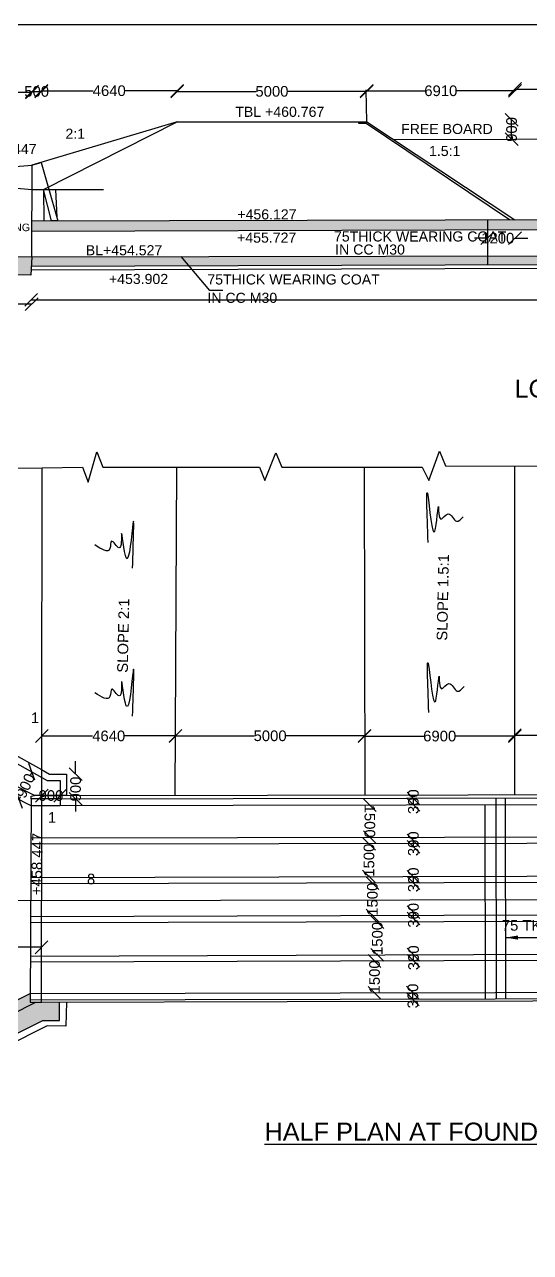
# Model space of a CAD drawing. Header units: millimetres. Extents: x 5124 to 3169670, y 2311 to 45686297.
# Drawn here: x 3041433 to 3065224, y 45628547 to 45686297 of the extents above; entities that cross this region are included whole.
import ezdxf

# ---------------------------------------------------------------- set-up
doc = ezdxf.new("R2010")
doc.units = ezdxf.units.MM
doc.header["$MEASUREMENT"] = 0
doc.layers.add('DIMENSION', color=7, linetype='Continuous')
doc.styles.get("Standard").update_dxf_attribs({"font": 'arial.ttf', "height": 500})
doc.dimstyles.get("Standard").update_dxf_attribs({"dimtxt": 500, "dimasz": 600, "dimexe": 0.18, "dimexo": 0.0625, "dimgap": 0.09, "dimtad": 0, "dimdec": 0, "dimzin": 0, "dimdsep": 46, "dimtxsty": 'Standard', "dimblk": 'OBLIQUE', "dimcen": 0.09, "dimse1": 1, "dimse2": 1, "dimadec": 0, "dimazin": 0, "dimtfac": 1, "dimtdec": 0, "dimtofl": 0, "dimtmove": 0, "dimatfit": 3, "dimfxl": 1, "dimtolj": 1, "dimtzin": 0, "dimarcsym": 0})
pattern_1 = [(50, (0, 0), (358.6300913, -31.3760675), [37.5, -412.5]), (355, (0, 0), (-69.3756668, 376.0960669), [30, -330]), (100.4514, (29.9, -2.6), (289.2546909, 344.719771), [31.870095, -350.571056]), (46.1842, (0, 100), (533.6205243, -82.759507), [56.25, -618.75]), (96.6356, (44.47, 93.1), (467.331353, 487.0589355), [47.805144, -525.8565]), (351.1842, (0, 100), (467.3309726, 487.0593005), [45, -495]), (21, (50, 75), (298.453526, -201.3094453), [37.5, -412.5]), (326, (50, 75), (121.657666, 362.5750225), [30, -330]), (71.4514, (74.87, 58.22), (420.1113143, 161.2652484), [31.870095, -350.571056]), (37.5, (0, 0), (6.07992766, 166.4469269), [0, -326, 0, -335, 0, -331.25]), (7.5, (0, 0), (131.5347687, 197.20585594), [0, -191, 0, -318.5, 0, -126.25]), (327.5, (-111.5, 0), (266.9112181, -11.27743587), [0, -125, 0, -390, 0, -517.5]), (317.5, (-161.5, 0), (291.5930847, 50.0524912), [0, -162.5, 0, -259, 0, -367.5])]

# ---------------------------------------------------------------- blocks, each defined once
blk = doc.blocks.new('_Oblique')
at = {"color": 0, "linetype": 'ByBlock', "lineweight": -2}
blk.add_line((-0.5, -0.5), (0.5, 0.5), dxfattribs=at)
blk = doc.blocks.new('*D79')
at = {"layer": 'Defpoints', "color": 0, "transparency": 16777216}
for p in [(3034917, 45642911), (3042230, 45642899), (3042230, 45642899)]:
    blk.add_point(p, dxfattribs=at)
at = {"layer": 'DIMENSION', "color": 0, "lineweight": -2, "transparency": 16777216}
for p, q in [((3034917, 45642899), (3037828, 45642899)), ((3042230, 45642899), (3039320, 45642899))]:
    blk.add_line(p, q, dxfattribs=at)
at = {"layer": 'DIMENSION', "color": 0, "lineweight": -2, "transparency": 16777216, "xscale": 600, "yscale": 600, "zscale": 600, "rotation": 180}
blk.add_blockref('_Oblique', (3034917, 45642899), dxfattribs=at)
at = {"layer": 'DIMENSION', "color": 0, "lineweight": -2, "transparency": 16777216, "xscale": 600, "yscale": 600, "zscale": 600}
blk.add_blockref('_Oblique', (3042230, 45642899), dxfattribs=at)
at = {"layer": 'DIMENSION', "color": 0, "transparency": 16777216, "insert": (3038574, 45642899), "char_height": 500, "attachment_point": 5}
blk.add_mtext('\\A1;8500', dxfattribs=at)
blk = doc.blocks.new('*D89')
at = {"layer": 'Defpoints', "color": 0, "transparency": 16777216}
for p in [(3041776, 45651150), (3041776, 45651150), (3041175, 45649843)]:
    blk.add_point(p, dxfattribs=at)
at = {"layer": 'DIMENSION', "color": 0, "lineweight": -2, "transparency": 16777216}
for p, q in [((3041776, 45651150), (3041706, 45650998)), ((3041175, 45649843), (3041245, 45649996))]:
    blk.add_line(p, q, dxfattribs=at)
at = {"layer": 'DIMENSION', "color": 0, "lineweight": -2, "transparency": 16777216, "xscale": 600, "yscale": 600, "zscale": 600}
for p, rotation in [((3041776, 45651150), 65.31788730393131), ((3041175, 45649843), 245.3178873039313)]:
    blk.add_blockref('_Oblique', p, dxfattribs=dict(at, rotation=rotation))
at = {"layer": 'DIMENSION', "color": 0, "transparency": 16777216, "insert": (3041475, 45650497), "char_height": 500, "attachment_point": 5, "rotation": 65.31789}
blk.add_mtext('\\A1;900', dxfattribs=at)
blk = doc.blocks.new('*D90')
at = {"layer": 'Defpoints', "color": 0, "transparency": 16777216}
for p in [(3042242, 45650032), (3043111, 45650032), (3043111, 45650032)]:
    blk.add_point(p, dxfattribs=at)
at = {"layer": 'DIMENSION', "color": 0, "lineweight": -2, "transparency": 16777216}
blk.add_line((3042242, 45650032), (3043111, 45650032), dxfattribs=at)
at = {"layer": 'DIMENSION', "color": 0, "lineweight": -2, "transparency": 16777216, "xscale": 600, "yscale": 600, "zscale": 600, "rotation": 180}
blk.add_blockref('_Oblique', (3042242, 45650032), dxfattribs=at)
at = {"layer": 'DIMENSION', "color": 0, "lineweight": -2, "transparency": 16777216, "xscale": 600, "yscale": 600, "zscale": 600}
blk.add_blockref('_Oblique', (3043111, 45650032), dxfattribs=at)
at = {"layer": 'DIMENSION', "color": 0, "transparency": 16777216, "insert": (3042676, 45650032), "char_height": 500, "attachment_point": 5}
blk.add_mtext('\\A1;900', dxfattribs=at)
blk = doc.blocks.new('*D91')
at = {"layer": 'Defpoints', "color": 0, "transparency": 16777216}
for p in [(3043412, 45651046), (3043412, 45649885), (3043835, 45649885)]:
    blk.add_point(p, dxfattribs=at)
at = {"layer": 'DIMENSION', "color": 0, "lineweight": -2, "transparency": 16777216}
for p, q in [((3043835, 45651046), (3043835, 45651646)), ((3043835, 45649885), (3043835, 45649285))]:
    blk.add_line(p, q, dxfattribs=at)
at = {"layer": 'DIMENSION', "color": 0, "lineweight": -2, "transparency": 16777216, "xscale": 600, "yscale": 600, "zscale": 600}
for p, rotation in [((3043835, 45651046), 270), ((3043835, 45649885), 90)]:
    blk.add_blockref('_Oblique', p, dxfattribs=dict(at, rotation=rotation))
at = {"layer": 'DIMENSION', "color": 0, "transparency": 16777216, "insert": (3043835, 45650343), "char_height": 500, "attachment_point": 5, "rotation": 90}
blk.add_mtext('\\A1;900', dxfattribs=at)
blk = doc.blocks.new('*D92')
at = {"layer": 'Defpoints', "color": 0, "transparency": 16777216}
for p in [(3057667, 45649580), (3057669, 45648080), (3057669, 45648080)]:
    blk.add_point(p, dxfattribs=at)
at = {"layer": 'DIMENSION', "color": 0, "lineweight": -2, "transparency": 16777216}
for p, q in [((3057667, 45649580), (3057667, 45649552)), ((3057669, 45648080), (3057669, 45648108))]:
    blk.add_line(p, q, dxfattribs=at)
at = {"layer": 'DIMENSION', "color": 0, "lineweight": -2, "transparency": 16777216, "xscale": 600, "yscale": 600, "zscale": 600}
for p, rotation in [((3057667, 45649580), 90.09158684144272), ((3057669, 45648080), 270.0915868414427)]:
    blk.add_blockref('_Oblique', p, dxfattribs=dict(at, rotation=rotation))
at = {"layer": 'DIMENSION', "color": 0, "transparency": 16777216, "insert": (3057668, 45648830), "char_height": 500, "attachment_point": 5, "rotation": 270.09159}
blk.add_mtext('\\A1;1500', dxfattribs=at)
blk = doc.blocks.new('*D93')
at = {"layer": 'Defpoints', "color": 0, "transparency": 16777216}
for p in [(3057670, 45647766), (3057633, 45646224), (3057674, 45646224)]:
    blk.add_point(p, dxfattribs=at)
at = {"layer": 'DIMENSION', "color": 0, "lineweight": -2, "transparency": 16777216}
for p, q in [((3057633, 45647766), (3057633, 45647717)), ((3057633, 45646224), (3057633, 45646273))]:
    blk.add_line(p, q, dxfattribs=at)
at = {"layer": 'DIMENSION', "color": 0, "lineweight": -2, "transparency": 16777216, "xscale": 600, "yscale": 600, "zscale": 600}
for p, rotation in [((3057633, 45647766), 90), ((3057633, 45646224), 270)]:
    blk.add_blockref('_Oblique', p, dxfattribs=dict(at, rotation=rotation))
at = {"layer": 'DIMENSION', "color": 0, "transparency": 16777216, "insert": (3057633, 45646995), "char_height": 500, "attachment_point": 5, "rotation": 90}
blk.add_mtext('\\A1;1500', dxfattribs=at)
blk = doc.blocks.new('*D94')
at = {"layer": 'Defpoints', "color": 0, "transparency": 16777216}
for p in [(3057790, 45645920), (3057793, 45644398), (3057794, 45644398)]:
    blk.add_point(p, dxfattribs=at)
at = {"layer": 'DIMENSION', "color": 0, "lineweight": -2, "transparency": 16777216}
for p, q in [((3057793, 45645920), (3057793, 45645881)), ((3057793, 45644398), (3057793, 45644437))]:
    blk.add_line(p, q, dxfattribs=at)
at = {"layer": 'DIMENSION', "color": 0, "lineweight": -2, "transparency": 16777216, "xscale": 600, "yscale": 600, "zscale": 600}
for p, rotation in [((3057793, 45645920), 90), ((3057793, 45644398), 270)]:
    blk.add_blockref('_Oblique', p, dxfattribs=dict(at, rotation=rotation))
at = {"layer": 'DIMENSION', "color": 0, "transparency": 16777216, "insert": (3057793, 45645159), "char_height": 500, "attachment_point": 5, "rotation": 90}
blk.add_mtext('\\A1;1500', dxfattribs=at)
blk = doc.blocks.new('*D95')
at = {"layer": 'Defpoints', "color": 0, "transparency": 16777216}
for p in [(3057796, 45644084), (3057801, 45642546), (3058024, 45642546)]:
    blk.add_point(p, dxfattribs=at)
at = {"layer": 'DIMENSION', "color": 0, "lineweight": -2, "transparency": 16777216}
for p, q in [((3058024, 45644084), (3058024, 45644037)), ((3058024, 45642546), (3058024, 45642592))]:
    blk.add_line(p, q, dxfattribs=at)
at = {"layer": 'DIMENSION', "color": 0, "lineweight": -2, "transparency": 16777216, "xscale": 600, "yscale": 600, "zscale": 600}
for p, rotation in [((3058024, 45644084), 90), ((3058024, 45642546), 270)]:
    blk.add_blockref('_Oblique', p, dxfattribs=dict(at, rotation=rotation))
at = {"layer": 'DIMENSION', "color": 0, "transparency": 16777216, "insert": (3058024, 45643315), "char_height": 500, "attachment_point": 5, "rotation": 90}
blk.add_mtext('\\A1;1500', dxfattribs=at)
blk = doc.blocks.new('*D96')
at = {"layer": 'Defpoints', "color": 0, "transparency": 16777216}
for p in [(3057891, 45642255), (3057894, 45640762), (3057894, 45640762)]:
    blk.add_point(p, dxfattribs=at)
at = {"layer": 'DIMENSION', "color": 0, "lineweight": -2, "transparency": 16777216}
for p, q in [((3057894, 45642255), (3057894, 45642230)), ((3057894, 45640762), (3057894, 45640786))]:
    blk.add_line(p, q, dxfattribs=at)
at = {"layer": 'DIMENSION', "color": 0, "lineweight": -2, "transparency": 16777216, "xscale": 600, "yscale": 600, "zscale": 600}
for p, rotation in [((3057894, 45642255), 90), ((3057894, 45640762), 270)]:
    blk.add_blockref('_Oblique', p, dxfattribs=dict(at, rotation=rotation))
at = {"layer": 'DIMENSION', "color": 0, "transparency": 16777216, "insert": (3057894, 45641508), "char_height": 500, "attachment_point": 5, "rotation": 90}
blk.add_mtext('\\A1;1500', dxfattribs=at)
blk = doc.blocks.new('*D97')
at = {"layer": 'Defpoints', "color": 0, "transparency": 16777216}
for p in [(3059271, 45640765), (3059272, 45640453), (3059697, 45640765)]:
    blk.add_point(p, dxfattribs=at)
at = {"layer": 'DIMENSION', "color": 0, "lineweight": -2, "transparency": 16777216}
blk.add_line((3059697, 45640453), (3059697, 45640765), dxfattribs=at)
at = {"layer": 'DIMENSION', "color": 0, "lineweight": -2, "transparency": 16777216, "xscale": 600, "yscale": 600, "zscale": 600}
for p, rotation in [((3059697, 45640765), 90), ((3059697, 45640453), 270)]:
    blk.add_blockref('_Oblique', p, dxfattribs=dict(at, rotation=rotation))
at = {"layer": 'DIMENSION', "color": 0, "transparency": 16777216, "insert": (3059697, 45640609), "char_height": 500, "attachment_point": 5, "rotation": 90}
blk.add_mtext('\\A1;300', dxfattribs=at)
blk = doc.blocks.new('*D98')
at = {"layer": 'Defpoints', "color": 0, "transparency": 16777216}
for p in [(3059605, 45642552), (3059606, 45642260), (3059729, 45642552)]:
    blk.add_point(p, dxfattribs=at)
at = {"layer": 'DIMENSION', "color": 0, "lineweight": -2, "transparency": 16777216}
blk.add_line((3059729, 45642260), (3059729, 45642552), dxfattribs=at)
at = {"layer": 'DIMENSION', "color": 0, "lineweight": -2, "transparency": 16777216, "xscale": 600, "yscale": 600, "zscale": 600}
for p, rotation in [((3059729, 45642552), 90), ((3059729, 45642260), 270)]:
    blk.add_blockref('_Oblique', p, dxfattribs=dict(at, rotation=rotation))
at = {"layer": 'DIMENSION', "color": 0, "transparency": 16777216, "insert": (3059729, 45642406), "char_height": 500, "attachment_point": 5, "rotation": 90}
blk.add_mtext('\\A1;300', dxfattribs=at)
blk = doc.blocks.new('*D99')
at = {"layer": 'Defpoints', "color": 0, "transparency": 16777216}
for p in [(3059599, 45644550), (3059723, 45644550), (3059600, 45644258)]:
    blk.add_point(p, dxfattribs=at)
at = {"layer": 'DIMENSION', "color": 0, "lineweight": -2, "transparency": 16777216}
blk.add_line((3059723, 45644258), (3059723, 45644550), dxfattribs=at)
at = {"layer": 'DIMENSION', "color": 0, "lineweight": -2, "transparency": 16777216, "xscale": 600, "yscale": 600, "zscale": 600}
for p, rotation in [((3059723, 45644550), 90), ((3059723, 45644258), 270)]:
    blk.add_blockref('_Oblique', p, dxfattribs=dict(at, rotation=rotation))
at = {"layer": 'DIMENSION', "color": 0, "transparency": 16777216, "insert": (3059723, 45644404), "char_height": 500, "attachment_point": 5, "rotation": 90}
blk.add_mtext('\\A1;300', dxfattribs=at)
blk = doc.blocks.new('*D100')
at = {"layer": 'Defpoints', "color": 0, "transparency": 16777216}
for p in [(3059599, 45646216), (3059723, 45646216), (3059600, 45645924)]:
    blk.add_point(p, dxfattribs=at)
at = {"layer": 'DIMENSION', "color": 0, "lineweight": -2, "transparency": 16777216}
blk.add_line((3059723, 45645924), (3059723, 45646216), dxfattribs=at)
at = {"layer": 'DIMENSION', "color": 0, "lineweight": -2, "transparency": 16777216, "xscale": 600, "yscale": 600, "zscale": 600}
for p, rotation in [((3059723, 45646216), 90), ((3059723, 45645924), 270)]:
    blk.add_blockref('_Oblique', p, dxfattribs=dict(at, rotation=rotation))
at = {"layer": 'DIMENSION', "color": 0, "transparency": 16777216, "insert": (3059723, 45646070), "char_height": 500, "attachment_point": 5, "rotation": 90}
blk.add_mtext('\\A1;300', dxfattribs=at)
blk = doc.blocks.new('*D101')
at = {"layer": 'Defpoints', "color": 0, "transparency": 16777216}
for p in [(3059598, 45647915), (3059721, 45647915), (3059599, 45647623)]:
    blk.add_point(p, dxfattribs=at)
at = {"layer": 'DIMENSION', "color": 0, "lineweight": -2, "transparency": 16777216}
blk.add_line((3059721, 45647623), (3059721, 45647915), dxfattribs=at)
at = {"layer": 'DIMENSION', "color": 0, "lineweight": -2, "transparency": 16777216, "xscale": 600, "yscale": 600, "zscale": 600}
for p, rotation in [((3059721, 45647915), 90), ((3059721, 45647623), 270)]:
    blk.add_blockref('_Oblique', p, dxfattribs=dict(at, rotation=rotation))
at = {"layer": 'DIMENSION', "color": 0, "transparency": 16777216, "insert": (3059721, 45647769), "char_height": 500, "attachment_point": 5, "rotation": 90}
blk.add_mtext('\\A1;300', dxfattribs=at)
blk = doc.blocks.new('*D102')
at = {"layer": 'Defpoints', "color": 0, "transparency": 16777216}
for p in [(3059598, 45649894), (3059599, 45649602), (3059721, 45649894)]:
    blk.add_point(p, dxfattribs=at)
at = {"layer": 'DIMENSION', "color": 0, "lineweight": -2, "transparency": 16777216}
blk.add_line((3059721, 45649602), (3059721, 45649894), dxfattribs=at)
at = {"layer": 'DIMENSION', "color": 0, "lineweight": -2, "transparency": 16777216, "xscale": 600, "yscale": 600, "zscale": 600}
for p, rotation in [((3059721, 45649894), 90), ((3059721, 45649602), 270)]:
    blk.add_blockref('_Oblique', p, dxfattribs=dict(at, rotation=rotation))
at = {"layer": 'DIMENSION', "color": 0, "transparency": 16777216, "insert": (3059721, 45649748), "char_height": 500, "attachment_point": 5, "rotation": 90}
blk.add_mtext('\\A1;300', dxfattribs=at)
blk = doc.blocks.new('*D103')
at = {"layer": 'Defpoints', "color": 0, "transparency": 16777216}
for p in [(3042242, 45652869), (3048536, 45652837), (3048536, 45652837)]:
    blk.add_point(p, dxfattribs=at)
at = {"layer": 'DIMENSION', "color": 0, "lineweight": -2, "transparency": 16777216}
for p, q in [((3042242, 45652837), (3044633, 45652837)), ((3048536, 45652837), (3046145, 45652837))]:
    blk.add_line(p, q, dxfattribs=at)
at = {"layer": 'DIMENSION', "color": 0, "lineweight": -2, "transparency": 16777216, "xscale": 600, "yscale": 600, "zscale": 600, "rotation": 180}
blk.add_blockref('_Oblique', (3042242, 45652837), dxfattribs=at)
at = {"layer": 'DIMENSION', "color": 0, "lineweight": -2, "transparency": 16777216, "xscale": 600, "yscale": 600, "zscale": 600}
blk.add_blockref('_Oblique', (3048536, 45652837), dxfattribs=at)
at = {"layer": 'DIMENSION', "color": 0, "transparency": 16777216, "insert": (3045389, 45652837), "char_height": 500, "attachment_point": 5}
blk.add_mtext('\\A1;4640', dxfattribs=at)
blk = doc.blocks.new('*D104')
at = {"layer": 'Defpoints', "color": 0, "transparency": 16777216}
for p in [(3048536, 45652837), (3057423, 45652854), (3057423, 45652843)]:
    blk.add_point(p, dxfattribs=at)
at = {"layer": 'DIMENSION', "color": 0, "lineweight": -2, "transparency": 16777216}
for p, q in [((3048536, 45652843), (3052234, 45652843)), ((3057423, 45652843), (3053725, 45652843))]:
    blk.add_line(p, q, dxfattribs=at)
at = {"layer": 'DIMENSION', "color": 0, "lineweight": -2, "transparency": 16777216, "xscale": 600, "yscale": 600, "zscale": 600, "rotation": 180}
blk.add_blockref('_Oblique', (3048536, 45652843), dxfattribs=at)
at = {"layer": 'DIMENSION', "color": 0, "lineweight": -2, "transparency": 16777216, "xscale": 600, "yscale": 600, "zscale": 600}
blk.add_blockref('_Oblique', (3057423, 45652843), dxfattribs=at)
at = {"layer": 'DIMENSION', "color": 0, "transparency": 16777216, "insert": (3052980, 45652843), "char_height": 500, "attachment_point": 5}
blk.add_mtext('\\A1;5000', dxfattribs=at)
blk = doc.blocks.new('*D105')
at = {"layer": 'Defpoints', "color": 0, "transparency": 16777216}
for p in [(3057423, 45652843), (3064488, 45652843), (3064488, 45652830)]:
    blk.add_point(p, dxfattribs=at)
at = {"layer": 'DIMENSION', "color": 0, "lineweight": -2, "transparency": 16777216}
for p, q in [((3057423, 45652830), (3060209, 45652830)), ((3064488, 45652830), (3061703, 45652830))]:
    blk.add_line(p, q, dxfattribs=at)
at = {"layer": 'DIMENSION', "color": 0, "lineweight": -2, "transparency": 16777216, "xscale": 600, "yscale": 600, "zscale": 600, "rotation": 180}
blk.add_blockref('_Oblique', (3057423, 45652830), dxfattribs=at)
at = {"layer": 'DIMENSION', "color": 0, "lineweight": -2, "transparency": 16777216, "xscale": 600, "yscale": 600, "zscale": 600}
blk.add_blockref('_Oblique', (3064488, 45652830), dxfattribs=at)
at = {"layer": 'DIMENSION', "color": 0, "transparency": 16777216, "insert": (3060956, 45652830), "char_height": 500, "attachment_point": 5}
blk.add_mtext('\\A1;6900', dxfattribs=at)
blk = doc.blocks.new('*D106')
at = {"layer": 'Defpoints', "color": 0, "transparency": 16777216}
for p in [(3064488, 45652843), (3079607, 45652871), (3079607, 45652871)]:
    blk.add_point(p, dxfattribs=at)
at = {"layer": 'DIMENSION', "color": 0, "lineweight": -2, "transparency": 16777216}
for p, q in [((3064488, 45652871), (3071757, 45652871)), ((3079607, 45652871), (3072339, 45652871))]:
    blk.add_line(p, q, dxfattribs=at)
at = {"layer": 'DIMENSION', "color": 0, "lineweight": -2, "transparency": 16777216, "xscale": 600, "yscale": 600, "zscale": 600, "rotation": 180}
blk.add_blockref('_Oblique', (3064488, 45652871), dxfattribs=at)
at = {"layer": 'DIMENSION', "color": 0, "lineweight": -2, "transparency": 16777216, "xscale": 600, "yscale": 600, "zscale": 600}
blk.add_blockref('_Oblique', (3079607, 45652871), dxfattribs=at)
at = {"layer": 'DIMENSION', "color": 0, "transparency": 16777216, "insert": (3072048, 45652871), "char_height": 500, "attachment_point": 5}
blk.add_mtext('\\A1;   ', dxfattribs=at)
blk = doc.blocks.new('*D118')
at = {"layer": 'Defpoints', "color": 0, "transparency": 16777216}
for p in [(3041744, 45674744), (3100117, 45674662), (3100117, 45673355)]:
    blk.add_point(p, dxfattribs=at)
at = {"layer": 'DIMENSION', "color": 0, "lineweight": -2, "transparency": 16777216}
for p, q in [((3041744, 45673355), (3069988, 45673355)), ((3100117, 45673355), (3071874, 45673355))]:
    blk.add_line(p, q, dxfattribs=at)
at = {"layer": 'DIMENSION', "color": 0, "lineweight": -2, "transparency": 16777216, "xscale": 600, "yscale": 600, "zscale": 600, "rotation": 180}
blk.add_blockref('_Oblique', (3041744, 45673355), dxfattribs=at)
at = {"layer": 'DIMENSION', "color": 0, "lineweight": -2, "transparency": 16777216, "xscale": 600, "yscale": 600, "zscale": 600}
blk.add_blockref('_Oblique', (3100117, 45673355), dxfattribs=at)
at = {"layer": 'DIMENSION', "color": 0, "transparency": 16777216, "insert": (3070931, 45673355), "char_height": 500, "attachment_point": 5}
blk.add_mtext('\\A1;53005', dxfattribs=at)
blk = doc.blocks.new('*D119')
at = {"layer": 'Defpoints', "color": 0, "transparency": 16777216}
for p in [(3037125, 45675392), (3041766, 45675370), (3041766, 45673141)]:
    blk.add_point(p, dxfattribs=at)
at = {"layer": 'DIMENSION', "color": 0, "lineweight": -2, "transparency": 16777216}
for p, q in [((3037125, 45673141), (3038698, 45673141)), ((3041766, 45673141), (3040193, 45673141))]:
    blk.add_line(p, q, dxfattribs=at)
at = {"layer": 'DIMENSION', "color": 0, "lineweight": -2, "transparency": 16777216, "xscale": 600, "yscale": 600, "zscale": 600, "rotation": 180}
blk.add_blockref('_Oblique', (3037125, 45673141), dxfattribs=at)
at = {"layer": 'DIMENSION', "color": 0, "lineweight": -2, "transparency": 16777216, "xscale": 600, "yscale": 600, "zscale": 600}
blk.add_blockref('_Oblique', (3041766, 45673141), dxfattribs=at)
at = {"layer": 'DIMENSION', "color": 0, "transparency": 16777216, "insert": (3039446, 45673141), "char_height": 500, "attachment_point": 5}
blk.add_mtext('\\A1;6600', dxfattribs=at)
blk = doc.blocks.new('*D125')
at = {"layer": 'Defpoints', "color": 0, "transparency": 16777216}
for p in [(3063197, 45677115), (3064496, 45677119), (3064496, 45676248)]:
    blk.add_point(p, dxfattribs=at)
at = {"layer": 'DIMENSION', "color": 0, "lineweight": -2, "transparency": 16777216}
for p, q in [((3063197, 45676248), (3062597, 45676248)), ((3064496, 45676248), (3065096, 45676248))]:
    blk.add_line(p, q, dxfattribs=at)
at = {"layer": 'DIMENSION', "color": 0, "lineweight": -2, "transparency": 16777216, "xscale": 600, "yscale": 600, "zscale": 600}
blk.add_blockref('_Oblique', (3063197, 45676248), dxfattribs=at)
at = {"layer": 'DIMENSION', "color": 0, "lineweight": -2, "transparency": 16777216, "xscale": 600, "yscale": 600, "zscale": 600, "rotation": 180}
blk.add_blockref('_Oblique', (3064496, 45676248), dxfattribs=at)
at = {"layer": 'DIMENSION', "color": 0, "transparency": 16777216, "insert": (3063687, 45676248), "char_height": 500, "attachment_point": 5}
blk.add_mtext('\\A1;1200', dxfattribs=at)
blk = doc.blocks.new('*D131')
at = {"layer": 'Defpoints', "color": 0, "transparency": 16777216}
for p in [(3041779, 45683105), (3041779, 45679677), (3035064, 45679136)]:
    blk.add_point(p, dxfattribs=at)
at = {"layer": 'DIMENSION', "color": 0, "lineweight": -2, "transparency": 16777216}
for p, q in [((3035064, 45683105), (3037675, 45683105)), ((3041779, 45683105), (3039168, 45683105))]:
    blk.add_line(p, q, dxfattribs=at)
at = {"layer": 'DIMENSION', "color": 0, "lineweight": -2, "transparency": 16777216, "xscale": 600, "yscale": 600, "zscale": 600, "rotation": 180}
blk.add_blockref('_Oblique', (3035064, 45683105), dxfattribs=at)
at = {"layer": 'DIMENSION', "color": 0, "lineweight": -2, "transparency": 16777216, "xscale": 600, "yscale": 600, "zscale": 600}
blk.add_blockref('_Oblique', (3041779, 45683105), dxfattribs=at)
at = {"layer": 'DIMENSION', "color": 0, "transparency": 16777216, "insert": (3038421, 45683105), "char_height": 500, "attachment_point": 5}
blk.add_mtext('\\A1;8500', dxfattribs=at)
blk = doc.blocks.new('*D132')
at = {"layer": 'Defpoints', "color": 0, "transparency": 16777216}
for p in [(3042223, 45683149), (3041782, 45679678), (3042223, 45679803)]:
    blk.add_point(p, dxfattribs=at)
at = {"layer": 'DIMENSION', "color": 0, "lineweight": -2, "transparency": 16777216}
blk.add_line((3041782, 45683149), (3042223, 45683149), dxfattribs=at)
at = {"layer": 'DIMENSION', "color": 0, "lineweight": -2, "transparency": 16777216, "xscale": 600, "yscale": 600, "zscale": 600, "rotation": 180}
blk.add_blockref('_Oblique', (3041782, 45683149), dxfattribs=at)
at = {"layer": 'DIMENSION', "color": 0, "lineweight": -2, "transparency": 16777216, "xscale": 600, "yscale": 600, "zscale": 600}
blk.add_blockref('_Oblique', (3042223, 45683149), dxfattribs=at)
at = {"layer": 'DIMENSION', "color": 0, "transparency": 16777216, "insert": (3042002, 45683149), "char_height": 500, "attachment_point": 5}
blk.add_mtext('\\A1;500', dxfattribs=at)
blk = doc.blocks.new('*D133')
at = {"layer": 'Defpoints', "color": 0, "transparency": 16777216}
for p in [(3048611, 45683183), (3048611, 45681727), (3042221, 45679810)]:
    blk.add_point(p, dxfattribs=at)
at = {"layer": 'DIMENSION', "color": 0, "lineweight": -2, "transparency": 16777216}
for p, q in [((3042221, 45683183), (3044660, 45683183)), ((3048611, 45683183), (3046172, 45683183))]:
    blk.add_line(p, q, dxfattribs=at)
at = {"layer": 'DIMENSION', "color": 0, "lineweight": -2, "transparency": 16777216, "xscale": 600, "yscale": 600, "zscale": 600, "rotation": 180}
blk.add_blockref('_Oblique', (3042221, 45683183), dxfattribs=at)
at = {"layer": 'DIMENSION', "color": 0, "lineweight": -2, "transparency": 16777216, "xscale": 600, "yscale": 600, "zscale": 600}
blk.add_blockref('_Oblique', (3048611, 45683183), dxfattribs=at)
at = {"layer": 'DIMENSION', "color": 0, "transparency": 16777216, "insert": (3045416, 45683183), "char_height": 500, "attachment_point": 5}
blk.add_mtext('\\A1;4640', dxfattribs=at)
blk = doc.blocks.new('*D134')
at = {"layer": 'Defpoints', "color": 0, "transparency": 16777216}
for p in [(3057522, 45683153), (3048611, 45681727), (3057522, 45681727)]:
    blk.add_point(p, dxfattribs=at)
at = {"layer": 'DIMENSION', "color": 0, "lineweight": -2, "transparency": 16777216}
for p, q in [((3048611, 45683153), (3052321, 45683153)), ((3057522, 45683153), (3053812, 45683153))]:
    blk.add_line(p, q, dxfattribs=at)
at = {"layer": 'DIMENSION', "color": 0, "lineweight": -2, "transparency": 16777216, "xscale": 600, "yscale": 600, "zscale": 600, "rotation": 180}
blk.add_blockref('_Oblique', (3048611, 45683153), dxfattribs=at)
at = {"layer": 'DIMENSION', "color": 0, "lineweight": -2, "transparency": 16777216, "xscale": 600, "yscale": 600, "zscale": 600}
blk.add_blockref('_Oblique', (3057522, 45683153), dxfattribs=at)
at = {"layer": 'DIMENSION', "color": 0, "transparency": 16777216, "insert": (3053066, 45683153), "char_height": 500, "attachment_point": 5}
blk.add_mtext('\\A1;5000', dxfattribs=at)
blk = doc.blocks.new('*D135')
at = {"layer": 'Defpoints', "color": 0, "transparency": 16777216}
for p in [(3064496, 45683180), (3057522, 45681727), (3064496, 45677119)]:
    blk.add_point(p, dxfattribs=at)
at = {"layer": 'DIMENSION', "color": 0, "lineweight": -2, "transparency": 16777216}
for p, q in [((3057522, 45683180), (3060262, 45683180)), ((3064496, 45683180), (3061756, 45683180))]:
    blk.add_line(p, q, dxfattribs=at)
at = {"layer": 'DIMENSION', "color": 0, "lineweight": -2, "transparency": 16777216, "xscale": 600, "yscale": 600, "zscale": 600, "rotation": 180}
blk.add_blockref('_Oblique', (3057522, 45683180), dxfattribs=at)
at = {"layer": 'DIMENSION', "color": 0, "lineweight": -2, "transparency": 16777216, "xscale": 600, "yscale": 600, "zscale": 600}
blk.add_blockref('_Oblique', (3064496, 45683180), dxfattribs=at)
at = {"layer": 'DIMENSION', "color": 0, "transparency": 16777216, "insert": (3061009, 45683180), "char_height": 500, "attachment_point": 5}
blk.add_mtext('\\A1;6910', dxfattribs=at)
blk = doc.blocks.new('*D136')
at = {"layer": 'Defpoints', "color": 0, "transparency": 16777216}
for p in [(3079704, 45683266), (3064496, 45677119), (3079704, 45677159)]:
    blk.add_point(p, dxfattribs=at)
at = {"layer": 'DIMENSION', "color": 0, "lineweight": -2, "transparency": 16777216}
for p, q in [((3064496, 45683266), (3071906, 45683266)), ((3079704, 45683266), (3072294, 45683266))]:
    blk.add_line(p, q, dxfattribs=at)
at = {"layer": 'DIMENSION', "color": 0, "lineweight": -2, "transparency": 16777216, "xscale": 600, "yscale": 600, "zscale": 600, "rotation": 180}
blk.add_blockref('_Oblique', (3064496, 45683266), dxfattribs=at)
at = {"layer": 'DIMENSION', "color": 0, "lineweight": -2, "transparency": 16777216, "xscale": 600, "yscale": 600, "zscale": 600}
blk.add_blockref('_Oblique', (3079704, 45683266), dxfattribs=at)
at = {"layer": 'DIMENSION', "color": 0, "transparency": 16777216, "insert": (3072100, 45683266), "char_height": 500, "attachment_point": 5}
blk.add_mtext('\\A1;  ', dxfattribs=at)
blk = doc.blocks.new('*D144')
at = {"layer": 'Defpoints', "color": 0, "transparency": 16777216}
for p in [(3064339, 45681816), (3064483, 45681816), (3064483, 45680912)]:
    blk.add_point(p, dxfattribs=at)
at = {"layer": 'DIMENSION', "color": 0, "lineweight": -2, "transparency": 16777216}
blk.add_line((3064339, 45680912), (3064339, 45681816), dxfattribs=at)
at = {"layer": 'DIMENSION', "color": 0, "lineweight": -2, "transparency": 16777216, "xscale": 600, "yscale": 600, "zscale": 600}
for p, rotation in [((3064339, 45681816), 90), ((3064339, 45680912), 270)]:
    blk.add_blockref('_Oblique', p, dxfattribs=dict(at, rotation=rotation))
at = {"layer": 'DIMENSION', "color": 0, "transparency": 16777216, "insert": (3064339, 45681364), "char_height": 500, "attachment_point": 5, "rotation": 90}
blk.add_mtext('\\A1;900', dxfattribs=at)

msp = doc.modelspace()

# ---------------------------------------------------------------- hatches: boundary and pattern name
at = {"layer": 'DIMENSION'}
h = msp.add_hatch(dxfattribs=at)
h.set_pattern_fill('AR-CONC', color=256, scale=50, style=0)
h.set_pattern_definition(pattern_1)
h.paths.add_polyline_path([(3034848, 45677285.1), (3028443.9, 45677213.5), (3028443.9, 45676376.5), (3034898.6, 45676343.6)])
h.paths.add_polyline_path([(3035765.5, 45677285.1), (3034848, 45677285.1), (3034949.3, 45675402.1), (3037125.3, 45675391.7)])
h.paths.add_polyline_path([(3041767.9, 45675369.5), (3034949.3, 45675402.1), (3034949.3, 45674627.4), (3041735.3, 45674504.2)])
h.paths.add_polyline_path([(3100117.5, 45675118.8), (3100117.5, 45675475.5), (3100089.4, 45675475.7), (3041767.9, 45675369.5), (3041751.6, 45674936.9)])
h.paths.add_polyline_path([(3100117.5, 45677213.3), (3041770.9, 45677058.1), (3041769.4, 45676559.5), (3100117.5, 45676754)])
h.paths.add_polyline_path([(3109524.8, 45674963.7), (3109822.7, 45674963.7), (3109920.8, 45675422.9), (3100117.5, 45675475.5), (3100117.5, 45675118.8), (3100117.5, 45674662.4), (3109524.8, 45674580.4)])
h.paths.add_polyline_path([(3100955, 45674385), (3100955, 45675738.7), (3101715.6, 45675738.7), (3101715.6, 45674385)], flags=9)
h.paths.add_polyline_path([(3107101.8, 45673946.8), (3110289.9, 45673946.8), (3110289.9, 45674712.7), (3107101.8, 45674712.7)], flags=9)
h = msp.add_hatch(dxfattribs=at)
h.set_pattern_fill('AR-CONC', color=256, scale=50, style=0)
h.set_pattern_definition(pattern_1)
h.paths.add_polyline_path([(3042293.7, 45639456), (3043068.6, 45639456), (3043068.6, 45640316), (3042226, 45640313.7), (3041962.3, 45640313.7), (3035046.7, 45636824.5), (3028930.1, 45636753.7), (3028926, 45634357.8), (3029023.5, 45634350.7), (3029023.5, 45635722.3), (3034887.5, 45636494.9), (3034887.5, 45635736.7)])
h.paths.add_polyline_path([(3041962.3, 45640313.7), (3041698.6, 45640313.7), (3041700.5, 45640724.3), (3034917.5, 45637343.2), (3028406.8, 45637262.5), (3028401.8, 45634358.7), (3028926, 45634357.8), (3028930.1, 45636753.7), (3035046.7, 45636824.5)])
h.paths.add_polyline_path([(3100006.5, 45640855.7), (3100003.2, 45640474), (3099739.8, 45640473.3), (3110176.2, 45636984.7), (3110217.3, 45633862.7), (3110736.1, 45633862.7), (3110737.2, 45637412.6)])
h.paths.add_polyline_path([(3099739.8, 45640473.3), (3099043.3, 45640471.4), (3099037.2, 45640079.6), (3099390.4, 45640079.6), (3109890.3, 45636602.3), (3109890.3, 45633862.7), (3110217.3, 45633862.7), (3110176.2, 45636984.7)])
h.paths.add_polyline_path([(3088212, 45639226.4), (3103777.8, 45639226.4), (3103777.8, 45631671.1), (3088212, 45631671.1)], flags=9)

# ---------------------------------------------------------------- linework, layer by layer
at = {"layer": 'Defpoints'}
for points in [[(3057522.1, 45681727.4), (3057497.9, 45683221.7)], [(3042330.4, 45678532.2), (3048610.8, 45681727.4), (3041779, 45679677.4), (3041765.7, 45675369.5), (3100089.4, 45675475.7), (3109951.2, 45675422.7), (3121195.3, 45675422.7)], [(3048610.8, 45681727.4), (3057522.1, 45681727.4), (3064496, 45677118.6)], [(3064239, 45677117.9), (3057493.1, 45681645.2), (3057147, 45681645.2), (3057147, 45681727.4)], [(3058780.9, 45680895.5), (3058780.9, 45680895.5), (3064483, 45680912.3), (3085036.4, 45680982.9), (3086448.3, 45681870.6), (3091426.8, 45681870.6), (3099592.7, 45679863)], [(3029015.4, 45680566.6), (3035063.6, 45679135.7), (3041781.9, 45678532.2), (3045146.5, 45678532.2)], [(3035063.6, 45679135.7), (3041779, 45679677.4), (3042221, 45679810), (3042997.9, 45677061.4), (3042705.1, 45677060.6), (3042330.4, 45678532.2), (3042334.3, 45677059.6)], [(3042880.9, 45678532.2), (3042953.6, 45677218)], [(3041765.7, 45677058.1), (3041765.7, 45677058.1), (3100117.5, 45677213.3), (3100117.5, 45673294.7)], [(3100117.5, 45676754), (3041765.7, 45676559.5)], [(3063197, 45677115.1), (3063203.6, 45675003.7)], [(3041767.9, 45675369.5), (3041735.3, 45674504.2), (3034949.3, 45674627.4), (3034949.3, 45675402.1), (3041767.9, 45675369.5)], [(3041751.6, 45674936.9), (3100117.5, 45675118.8)], [(3100117.5, 45674930.5), (3041744.3, 45674744.4)], [(3037769.3, 45665413.7), (3042268.1, 45665456.3), (3044157.4, 45665474.1), (3044426.3, 45664774.7), (3044838.9, 45666201.2), (3045108.6, 45665487.9), (3048599.7, 45665487.9), (3052487.6, 45665487.9), (3052725.6, 45664854), (3053249.2, 45666153.6), (3053534.9, 45665487.9), (3057400, 45665487.9), (3060129.4, 45665487.9), (3060446.8, 45664854.1), (3060954.5, 45666233), (3061224.3, 45665535.7), (3084719.2, 45665533.1), (3084969.9, 45664869.5), (3085509, 45666259.3), (3085709.5, 45665595.7), (3103763.4, 45665595.7), (3103835.1, 45651346.5), (3110196.6, 45653462.1)], [(3017552.3, 45655113.1), (3028171.1, 45655276), (3028171.1, 45656167.2), (3029344.5, 45656167.2), (3029348, 45654759.6), (3034615.6, 45654246.7), (3034615.6, 45655492.4), (3042232.9, 45651255.4), (3042609.1, 45651046.2), (3043412.4, 45651046.2), (3043412.4, 45650031.6), (3041898.6, 45650031.6), (3034918.3, 45653559.1), (3034918.3, 45654976.6), (3042242.1, 45650890.1), (3042497.5, 45650747.6), (3043110.8, 45650747.6), (3043110.8, 45649885), (3042242.1, 45649885), (3042242.1, 45652869.2), (3042268.1, 45665456.3)], [(3048521.7, 45650041), (3048599.7, 45665487.9)], [(3057400, 45665487.9), (3057428.5, 45650057.5)], [(3064488, 45650070.6), (3064489.7, 45665535.3)], [(3029486.9, 45654487.7), (3029019.2, 45654487.7), (3029058.4, 45655850.3), (3028438.5, 45655868.1), (3028401.8, 45634358.7), (3028926, 45634357.8), (3028930.1, 45636753.7), (3035046.7, 45636824.5), (3041962.3, 45640313.7)], [(3043110.8, 45649885), (3043110.8, 45649549.7), (3041741.1, 45649556), (3034917.5, 45653014.6), (3034917.5, 45637343.2), (3041700.5, 45640724.3)], [(3041742.6, 45649874.9), (3041698.6, 45640313.7), (3042226, 45640313.7), (3042242.1, 45649885)], [(3042268.1, 45649885), (3041742.6, 45649874.9), (3041740, 45650006.1), (3041898.6, 45650031.6)], [(3043110.8, 45649885), (3100084.5, 45649985.4)], [(3100081.8, 45649666.4), (3043110.8, 45649549.7)], [(3043412.4, 45650031.6), (3100085.8, 45650136.3), (3100003.2, 45640474)], [(3041734.2, 45648054.9), (3100068.8, 45648148.2)], [(3100066, 45647825.8), (3041732.7, 45647743.8)], [(3041725.6, 45646183.3), (3100053.3, 45646330.9)], [(3100050.7, 45646027.9), (3041724.2, 45645879.4)], [(3024267.8, 45645111.7), (3033707.8, 45645212.7), (3041720.6, 45645094.3), (3086302.6, 45645171.8), (3124456.6, 45645189.9)], [(3041717.1, 45644347.9), (3100037.9, 45644528.8)], [(3100034.9, 45644182.8), (3041715.7, 45644046.3)], [(3041708.6, 45642486.1), (3100022.3, 45642701.8)], [(3100019.6, 45642391.6), (3041707.3, 45642201.9)], [(3041700.5, 45640724.3), (3099998.2, 45640858.4), (3100002.3, 45640534.8), (3041699.1, 45640418)], [(3042226, 45640313.7), (3100003.2, 45640474), (3100003.1, 45640534.8)], [(3043401.8, 45640317), (3043378.6, 45639192.8), (3042502.9, 45639210.9), (3034546.6, 45635213.8), (3034546.6, 45636134.6), (3029311.8, 45635459.6), (3029311.8, 45634081.1), (3028107.4, 45634047.4)], [(3028926, 45634357.8), (3029023.5, 45634350.7), (3029023.5, 45635722.3), (3034887.5, 45636494.9), (3034887.5, 45635736.7), (3042293.7, 45639456), (3043068.6, 45639456), (3043068.6, 45640316)]]:
    msp.add_lwpolyline(points, dxfattribs=at)
at = {"layer": 'DIMENSION'}
msp.add_lwpolyline([(3169513.7, 45570797.3), (3005188.4, 45570797.3), (3005188.4, 45686297.1), (3169513.7, 45686297.1)], close=True, dxfattribs=at)
for points in [[(3050753.3, 45673786.5), (3050153.1, 45673786.5), (3048802.1, 45675392.9)], [(3063078.4, 45649590.6), (3063096.7, 45640460.8)], [(3063630.4, 45640461.9), (3063613.7, 45649921.1)], [(3064031.9, 45649921.8), (3064050.9, 45640462.8)]]:
    msp.add_lwpolyline(points, dxfattribs=at)
for points in [[(3060411, 45661932.5), (3060395.9, 45664158.9), (3060734.7, 45662474.1), (3060900.3, 45663602.3), (3061005.7, 45663038.2), (3061359.6, 45663286.4), (3061743.5, 45662932.9), (3062067.2, 45663151)], [(3046509.5, 45660726.9), (3046530.9, 45662825), (3046210.3, 45661212.7), (3045991.2, 45662339.2), (3045873.6, 45661682.5), (3045526.3, 45661997.5), (3045446.2, 45661650.5), (3044735.4, 45661821.3)], [(3060443.5, 45653949.3), (3060428.4, 45656175.8), (3060767.1, 45654490.9), (3060932.8, 45655619.2), (3061038.2, 45655055), (3061392, 45655303.3), (3061776, 45654949.7), (3062099.7, 45655167.9)], [(3046513.9, 45653770.4), (3046535.2, 45655868.5), (3046214.6, 45654256.2), (3045995.5, 45655382.7), (3045878, 45654726), (3045530.7, 45655041), (3045450.5, 45654694), (3044739.8, 45654864.9)]]:
    msp.add_spline(points, degree=3, dxfattribs=at)

# ---------------------------------------------------------------- texts
at = {"layer": 'Defpoints'}
for s, height, p in [('TBL +460.767', 475, (3051342.8, 45681956.9)), ('2:1', 475, (3043355.8, 45680923.5)), ('FREE BOARD', 475, (3059141.2, 45681150.4)), ('+458.447', 475, (3039214.4, 45680209.4)), ('1.5:1', 475, (3060454.6, 45680112.9)), ('+456.127', 475, (3051439, 45677131.9)), ('75 THICK WEARING', 354.412, (3037014.6, 45676580.2)), ('+455.727', 475, (3051427.4, 45676039.2)), ('75THICK WEARING COAT', 475, (3055985.3, 45676093.8)), ('BL+454.527', 475, (3044311.6, 45675445.6)), ('IN CC M30', 475, (3056040.6, 45675479.9)), ('+453.902', 475, (3045400, 45674094.9)), ('75THICK WEARING COAT', 475, (3050029.8, 45674071.8)), ('IN CC M30', 475, (3050033.3, 45673206.9)), ('LONGITUDINAL SECTION', 850, (3064474.4, 45668752)), ('75 TK PANSION JOINT WITH', 500, (3063877.7, 45643679.1)), ('%%UHALF PLAN AT FOUNDATION AND HELF PLAN AT TOP', 850, (3052719, 45633802.8))]:
    msp.add_text(s, height=height, dxfattribs=at).set_placement(p)
for s, p in [('SLOPE 1.5:1', (3061310.3, 45657313.5)), ('SLOPE 2:1', (3046285.9, 45655808))]:
    msp.add_text(s, height=500, rotation=88.804368, dxfattribs=at).set_placement(p)
at = {"layer": 'DIMENSION'}
for s, p in [('1', (3041732.9, 45653441.9)), ('1', (3042530.6, 45648755.4)), ('8', (3044366.9, 45645861.3))]:
    msp.add_text(s, height=500, dxfattribs=at).set_placement(p)
msp.add_text('+458.447', height=500, rotation=88.789849, dxfattribs=at).set_placement((3042234.5, 45645342.8))

# ---------------------------------------------------------------- dimensions: what is measured, and where the dimension line sits
for base, p1, p2, text, picture, middle in [((3041779, 45683105.2), (3035063.6, 45679135.7), (3041779, 45679677.4), '8500', '*D131', (3038421.3, 45683105.2)), ((3048610.8, 45683182.6), (3042221, 45679810), (3048610.8, 45681727.4), '4640', '*D133', (3045415.9, 45683182.6)), ((3057522.1, 45683152.6), (3048610.8, 45681727.4), (3057522.1, 45681727.4), '5000', '*D134', (3053066.5, 45683152.6)), ((3064496, 45683180.2), (3057522.1, 45681727.4), (3064496, 45677118.6), '6910', '*D135', (3061009, 45683180.2)), ((3079703.5, 45683266), (3064496, 45677118.6), (3079703.5, 45677159), '  ', '*D136', (3072099.8, 45683266)), ((3041765.7, 45673141.1), (3037125.3, 45675391.7), (3041765.7, 45675369.5), '6600', '*D119', (3039445.5, 45673141.1)), ((3100117.5, 45673354.7), (3041744.3, 45674744.4), (3100117.5, 45674662.4), '53005', '*D118', (3070930.9, 45673354.7)), ((3048535.8, 45652837.4), (3042242.1, 45652869.2), (3048535.8, 45652837.4), '4640', '*D103', (3045389, 45652837.4)), ((3057423.3, 45652843.4), (3048535.8, 45652837.4), (3057423.3, 45652853.9), '5000', '*D104', (3052979.6, 45652843.4)), ((3064488.3, 45652829.6), (3057423.3, 45652843.4), (3064488.3, 45652842.6), '6900', '*D105', (3060955.8, 45652829.6)), ((3079607.1, 45652870.5), (3064488.3, 45652842.6), (3079607.1, 45652870.5), '   ', '*D106', (3072047.7, 45652870.5)), ((3042230.4, 45642898.5), (3034917.5, 45642910.8), (3042230.4, 45642898.5), '8500', '*D79', (3038573.9, 45642898.5))]:
    dim = msp.add_linear_dim(base=base, p1=p1, p2=p2, text=text, dimstyle='Standard', dxfattribs=at)
    dim.commit()
    dim.dimension.update_dxf_attribs({"geometry": picture, "text_midpoint": middle})
for base, p1, p2, text, picture, middle in [((3042223, 45683149.1), (3041781.6, 45679678.2), (3042223, 45679803), '500', '*D132', (3042002.3, 45683149.1)), ((3064496, 45676247.9), (3063197, 45677115.1), (3064496, 45677118.6), '1200', '*D125', (3063686.7, 45676247.9))]:
    dim = msp.add_linear_dim(base=base, p1=p1, p2=p2, text=text, dimstyle='Standard', dxfattribs=at)
    dim.commit()
    dim.dimension.update_dxf_attribs({"geometry": picture, "text_midpoint": middle, "dimtype": 160})
for base, p1, p2, angle, text, picture, middle, dimtype in [((3064339.5, 45681816.1), (3064483, 45680912.3), (3064483, 45681816.1), 90, '900', '*D144', (3064339.5, 45681364.2), 160), ((3043834.7, 45649885.5), (3043412.4, 45651046.2), (3043412.4, 45649885.5), 270, '900', '*D91', (3043834.7, 45650342.5), 161), ((3043110.8, 45650031.6), (3042242.1, 45650031.6), (3043110.8, 45650031.6), 0, '900', '*D90', (3042676.4, 45650031.6), 161), ((3059721.2, 45649894.2), (3059598.7, 45649602), (3059597.7, 45649894.2), 90, '300', '*D102', (3059721.2, 45649748.1), 160), ((3059721.2, 45647915.2), (3059598.7, 45647623), (3059597.7, 45647915.2), 90, '300', '*D101', (3059721.2, 45647769.1), 160), ((3059722.5, 45646216.2), (3059600.1, 45645923.9), (3059599, 45646216.2), 90, '300', '*D100', (3059722.5, 45646070.1), 160), ((3059722.5, 45644549.9), (3059600.1, 45644257.7), (3059599, 45644549.9), 90, '300', '*D99', (3059722.5, 45644403.8), 160), ((3059728.7, 45642552.3), (3059606.3, 45642260.1), (3059605.2, 45642552.3), 90, '300', '*D98', (3059728.7, 45642406.2), 160), ((3059697.2, 45640764.7), (3059271.9, 45640453.2), (3059271.2, 45640764.7), 90, '300', '*D97', (3059697.2, 45640609), 160)]:
    dim = msp.add_linear_dim(base=base, p1=p1, p2=p2, angle=angle, text=text, dimstyle='Standard', dxfattribs=at)
    dim.commit()
    dim.dimension.update_dxf_attribs({"geometry": picture, "text_midpoint": middle, "dimtype": dimtype})
for p1, p2, text, picture, middle in [((3041174.8, 45649843), (3041775.6, 45651150.4), '900', '*D89', (3041475.2, 45650496.7)), ((3057667, 45649579.5), (3057669.4, 45648080.4), '1500', '*D92', (3057668.2, 45648830))]:
    dim = msp.add_aligned_dim(p1=p1, p2=p2, distance=0, text=text, dimstyle='Standard', dxfattribs=at)
    dim.commit()
    dim.dimension.update_dxf_attribs({"geometry": picture, "text_midpoint": middle})
for base, p1, p2, picture, middle in [((3057633.4, 45646223.7), (3057669.8, 45647766.2), (3057673.7, 45646223.7), '*D93', (3057633.4, 45646994.9)), ((3057793.2, 45644397.8), (3057789.7, 45645920.3), (3057794.4, 45644397.8), '*D94', (3057793.2, 45645159)), ((3058024, 45642545.6), (3057795.6, 45644083.9), (3057801.3, 45642545.6), '*D95', (3058024, 45643314.8)), ((3057894, 45640761.6), (3057890.5, 45642254.5), (3057894, 45640761.6), '*D96', (3057894, 45641508))]:
    dim = msp.add_linear_dim(base=base, p1=p1, p2=p2, angle=90, text='1500', dimstyle='Standard', dxfattribs=at)
    dim.commit()
    dim.dimension.update_dxf_attribs({"geometry": picture, "text_midpoint": middle})

# ---------------------------------------------------------------- leaders
msp.add_leader([(3064045.1, 45643356.3), (3066106.8, 45643356.3)], dimstyle='Standard', override={"dimgap": 0.09, "dimtad": 0}, dxfattribs=at)

doc.saveas('drawing.dxf')
